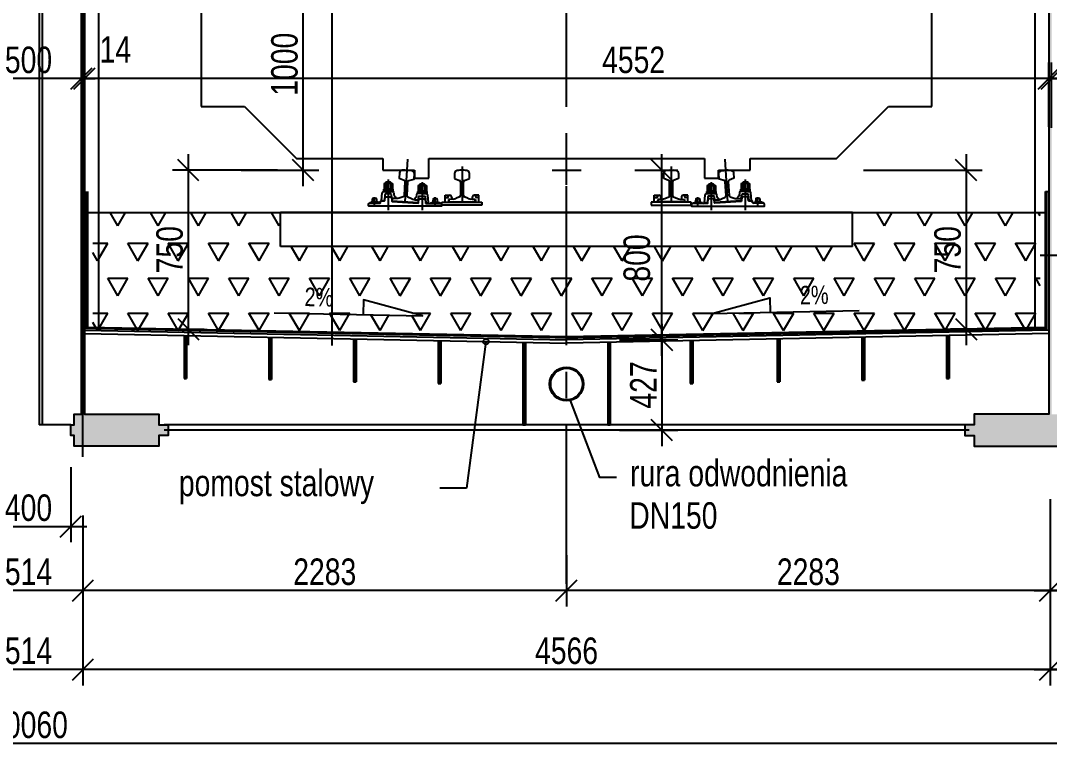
# Model space of a CAD drawing. Header units: millimetres. Extents: x -1069826 to 2704411, y -432732 to 412301.
# Drawn here: x 534224 to 539081, y -22276 to -18790 of the extents above; entities that cross this region are included whole.
import ezdxf
from ezdxf.enums import TextEntityAlignment as Align

# ---------------------------------------------------------------- set-up
doc = ezdxf.new("R2010")
doc.units = ezdxf.units.MM
doc.header["$LTSCALE"] = 1000
doc.header["$MEASUREMENT"] = 0
doc.linetypes.add('CENTER2', pattern=[1.125, 0.75, -0.125, 0.125, -0.125])
doc.linetypes.add('HIDDEN', pattern=[0.375, 0.25, -0.125])
for name, color, linetype in [('0-T', 7, 'Continuous'), ('0-T-T', 7, 'Continuous'), ('0-T0-T', 7, 'Continuous'), ('00XX00-S', 7, 'Continuous'), ('00XX00-T', 7, 'Continuous'), ('DROGO-T', 7, 'Continuous')]:
    doc.layers.add(name, color=color, linetype=linetype)
doc.styles.add('CDMSTYLE', font='CDMSIMPL', dxfattribs={"width": 0.8, "bigfont": 'CDMBIGPL'})
doc.dimstyles.new('CDMOG-MM-50', dxfattribs={"dimscale": 50, "dimtxt": 2.5, "dimasz": 1, "dimexe": 1.5, "dimexo": 5, "dimgap": 0.5, "dimtad": 1, "dimdec": 0, "dimrnd": 1, "dimzin": 1, "dimdsep": 46, "dimtxsty": 'CDMSTYLE', "dimblk1": 'OBLIQUE', "dimblk2": 'OBLIQUE', "dimsah": 1, "dimtsz": 1, "dimcen": -2.5, "dimdle": 1.5, "dimclrd": 9, "dimclre": 9, "dimclrt": 9, "dimadec": 0, "dimazin": 0, "dimtfac": 1, "dimtmove": 2, "dimatfit": 3, "dimldrblk": 'OBLIQUE', "dimfxl": 1, "dimtvp": 1, "dimtolj": 1, "dimtzin": 0, "dimarcsym": 0})
doc.dimstyles.new('CDMOG-MM-50$7', dxfattribs={"dimscale": 50, "dimtxt": 2.5, "dimasz": 1, "dimexe": 1.5, "dimexo": 5, "dimgap": 0.5, "dimtad": 1, "dimdec": 0, "dimrnd": 1, "dimzin": 1, "dimdsep": 46, "dimtxsty": 'CDMSTYLE', "dimblk1": 'NONE', "dimblk2": 'NONE', "dimsah": 1, "dimtsz": 1, "dimcen": -2.5, "dimdle": 1.5, "dimclrd": 9, "dimclre": 9, "dimclrt": 9, "dimadec": 0, "dimazin": 0, "dimtfac": 1, "dimtmove": 2, "dimatfit": 3, "dimldrblk": 'NONE', "dimfxl": 1, "dimtvp": 1, "dimtolj": 1, "dimtzin": 0, "dimarcsym": 0})
doc.dimstyles.new('CDMST-MM-50', dxfattribs={"dimscale": 50, "dimtxt": 2.5, "dimasz": 2, "dimexe": 1.5, "dimexo": 3, "dimgap": 0.5, "dimtad": 1, "dimdec": 0, "dimrnd": 1, "dimzin": 1, "dimdsep": 46, "dimtxsty": 'CDMSTYLE', "dimblk1": 'OBLIQUE', "dimblk2": 'OBLIQUE', "dimsah": 1, "dimcen": -2.5, "dimdle": 1.5, "dimclrd": 9, "dimclre": 9, "dimclrt": 9, "dimadec": 0, "dimazin": 0, "dimtfac": 1, "dimtmove": 2, "dimatfit": 3, "dimldrblk": 'OBLIQUE', "dimfxl": 1, "dimtvp": 1, "dimtolj": 1, "dimtzin": 0, "dimarcsym": 0})

# ---------------------------------------------------------------- blocks, each defined once
blk = doc.blocks.new('_OBLIQUE')
at = {"color": 0, "linetype": 'ByBlock'}
blk.add_line((-0.5, -0.5), (0.5, 0.5), dxfattribs=at)
blk = doc.blocks.new('*D15')
at = {"color": 9, "linetype": 'ByBlock', "transparency": 16777216}
for p, q in [((519038.3, -19421.2), (519038.3, -20321.2)), ((519459, -19496.2), (518963.3, -19496.2)), ((518774.2, -20246.2), (519113.3, -20246.2))]:
    blk.add_line(p, q, dxfattribs=at)
at = {"layer": 'Defpoints', "color": 0, "linetype": 'ByBlock', "transparency": 16777216}
for p in [(519609, -19496.2), (518624.2, -20246.2), (519038.3, -20246.2)]:
    blk.add_point(p, dxfattribs=at)
at = {"color": 9, "linetype": 'ByBlock', "transparency": 16777216, "xscale": 100, "yscale": 100, "zscale": 100}
for p, rotation in [((519038.3, -19496.2), 90), ((519038.3, -20246.2), 270)]:
    blk.add_blockref('_OBLIQUE', p, dxfattribs=dict(at, rotation=rotation))
at = {"color": 9, "linetype": 'ByBlock', "transparency": 16777216, "insert": (518950.8, -19871.2), "char_height": 125, "attachment_point": 5, "rotation": 90, "style": 'CDMSTYLE'}
blk.add_mtext('\\A1;\\C1;750', dxfattribs=at)
blk = doc.blocks.new('*D17')
at = {"color": 9, "linetype": 'ByBlock', "transparency": 16777216}
for p, q in [((521274, -20371.2), (521274, -19421.2)), ((521147.2, -19496.2), (521349, -19496.2)), ((521147.5, -20296.2), (521349, -20296.2))]:
    blk.add_line(p, q, dxfattribs=at)
at = {"layer": 'Defpoints', "color": 0, "linetype": 'ByBlock', "transparency": 16777216}
for p in [(520997.2, -19496.2), (521274, -19496.2), (520997.5, -20296.2)]:
    blk.add_point(p, dxfattribs=at)
at = {"color": 9, "linetype": 'ByBlock', "transparency": 16777216, "xscale": 100, "yscale": 100, "zscale": 100}
for p, rotation in [((521274, -19496.2), 90), ((521274, -20296.2), 270)]:
    blk.add_blockref('_OBLIQUE', p, dxfattribs=dict(at, rotation=rotation))
at = {"color": 9, "linetype": 'ByBlock', "transparency": 16777216, "insert": (521156.3, -19910.2), "char_height": 125, "attachment_point": 5, "rotation": 90, "style": 'CDMSTYLE'}
blk.add_mtext('\\A1;\\C1;800', dxfattribs=at)
blk = doc.blocks.new('*D68')
at = {"color": 9, "linetype": 'ByBlock', "transparency": 16777216}
for p, q in [((539077.1, -19291.2), (539077.1, -18988.7)), ((539091.1, -19295.4), (539091.1, -18988.7)), ((539027.1, -19113.7), (539127.1, -19013.7)), ((539041.1, -19113.7), (539141.1, -19013.7)), ((539077.1, -19063.7), (539027.1, -19063.7)), ((539091.1, -19063.7), (539077.1, -19063.7)), ((539091.1, -19063.7), (539077.1, -19063.7)), ((539091.1, -19063.7), (539141.1, -19063.7))]:
    blk.add_line(p, q, dxfattribs=at)
at = {"layer": 'Defpoints', "color": 0, "linetype": 'ByBlock', "transparency": 16777216}
for p in [(539077.1, -19063.7), (539077.1, -19541.2), (539091.1, -19545.4)]:
    blk.add_point(p, dxfattribs=at)
at = {"color": 9, "linetype": 'ByBlock', "transparency": 16777216, "insert": (539187.6, -18946.8), "char_height": 125, "attachment_point": 5, "style": 'CDMSTYLE'}
blk.add_mtext('\\A1;14', dxfattribs=at)
blk = doc.blocks.new('*D69')
at = {"color": 9, "linetype": 'ByBlock', "transparency": 16777216}
for p, q in [((534525.1, -19064.7), (534525.1, -18988.7)), ((534475.1, -19113.7), (534575.1, -19013.7)), ((539027.1, -19113.7), (539127.1, -19013.7)), ((539152.1, -19063.7), (534450.1, -19063.7))]:
    blk.add_line(p, q, dxfattribs=at)
at = {"layer": 'Defpoints', "color": 0, "linetype": 'ByBlock', "transparency": 16777216}
for p in [(534525.1, -19063.7), (534525.1, -19314.7), (539077.1, -19413.7)]:
    blk.add_point(p, dxfattribs=at)
at = {"color": 9, "linetype": 'ByBlock', "transparency": 16777216, "insert": (537117.7, -18976.2), "char_height": 125, "attachment_point": 5, "style": 'CDMSTYLE'}
blk.add_mtext('\\A1;\\C1;4552', dxfattribs=at)
blk = doc.blocks.new('*D72')
at = {"color": 9, "linetype": 'ByBlock', "transparency": 16777216}
for p, q in [((539084.1, -21047.7), (539084.1, -21408.1)), ((536801.1, -21167.3), (536801.1, -21408.1)), ((536751.1, -21383.1), (536851.1, -21283.1)), ((539034.1, -21383.1), (539134.1, -21283.1)), ((539159.1, -21333.1), (536726.1, -21333.1))]:
    blk.add_line(p, q, dxfattribs=at)
at = {"layer": 'Defpoints', "color": 0, "linetype": 'ByBlock', "transparency": 16777216}
for p in [(539084.1, -20797.7), (536801.1, -20917.3), (536801.1, -21333.1)]:
    blk.add_point(p, dxfattribs=at)
at = {"color": 9, "linetype": 'ByBlock', "transparency": 16777216, "insert": (537942.6, -21245.6), "char_height": 125, "attachment_point": 5, "style": 'CDMSTYLE'}
blk.add_mtext('\\A1;2283', dxfattribs=at)
blk = doc.blocks.new('*D73')
at = {"color": 9, "linetype": 'ByBlock', "transparency": 16777216}
for p, q in [((534518.1, -21125.4), (534518.1, -21408.1)), ((534468.1, -21383.1), (534568.1, -21283.1)), ((536751.1, -21383.1), (536851.1, -21283.1)), ((536876.1, -21333.1), (534443.1, -21333.1))]:
    blk.add_line(p, q, dxfattribs=at)
at = {"layer": 'Defpoints', "color": 0, "linetype": 'ByBlock', "transparency": 16777216}
for p in [(534518.1, -20875.4), (536801.1, -20917.3), (534518.1, -21333.1)]:
    blk.add_point(p, dxfattribs=at)
at = {"color": 9, "linetype": 'ByBlock', "transparency": 16777216, "insert": (535659.6, -21245.6), "char_height": 125, "attachment_point": 5, "style": 'CDMSTYLE'}
blk.add_mtext('\\A1;2283', dxfattribs=at)
blk = doc.blocks.new('*D74')
at = {"color": 9, "linetype": 'ByBlock', "transparency": 16777216}
for p, q in [((534004.1, -21181.6), (534004.1, -21408.1)), ((533954.1, -21383.1), (534054.1, -21283.1)), ((534468.1, -21383.1), (534568.1, -21283.1)), ((534593.1, -21333.1), (533929.1, -21333.1))]:
    blk.add_line(p, q, dxfattribs=at)
at = {"layer": 'Defpoints', "color": 0, "linetype": 'ByBlock', "transparency": 16777216}
for p in [(534518.1, -20875.4), (534004.1, -20931.6), (534004.1, -21333.1)]:
    blk.add_point(p, dxfattribs=at)
at = {"color": 9, "linetype": 'ByBlock', "transparency": 16777216, "insert": (534261.1, -21245.6), "char_height": 125, "attachment_point": 5, "style": 'CDMSTYLE'}
blk.add_mtext('\\A1;514', dxfattribs=at)
blk = doc.blocks.new('*D77')
at = {"color": 9, "linetype": 'ByBlock', "transparency": 16777216}
for p, q in [((539084.1, -21047.7), (539084.1, -21926.6)), ((534518.1, -21125.4), (534518.1, -21926.6)), ((534468.1, -21901.6), (534568.1, -21801.6)), ((539034.1, -21901.6), (539134.1, -21801.6)), ((539159.1, -21851.6), (534443.1, -21851.6))]:
    blk.add_line(p, q, dxfattribs=at)
at = {"layer": 'Defpoints', "color": 0, "linetype": 'ByBlock', "transparency": 16777216}
for p in [(539084.1, -20797.7), (534518.1, -20875.4), (534518.1, -21851.6)]:
    blk.add_point(p, dxfattribs=at)
at = {"color": 9, "linetype": 'ByBlock', "transparency": 16777216, "insert": (536801.1, -21764.1), "char_height": 125, "attachment_point": 5, "style": 'CDMSTYLE'}
blk.add_mtext('\\A1;\\C1;4566', dxfattribs=at)
blk = doc.blocks.new('*D78')
at = {"color": 9, "linetype": 'ByBlock', "transparency": 16777216}
for p, q in [((534004.1, -21047.7), (534004.1, -21926.6)), ((533954.1, -21901.6), (534054.1, -21801.6)), ((534468.1, -21901.6), (534568.1, -21801.6)), ((534593.1, -21851.6), (533929.1, -21851.6))]:
    blk.add_line(p, q, dxfattribs=at)
at = {"layer": 'Defpoints', "color": 0, "linetype": 'ByBlock', "transparency": 16777216}
for p in [(534004.1, -20797.7), (534518.1, -20797.7), (534004.1, -21851.6)]:
    blk.add_point(p, dxfattribs=at)
at = {"color": 9, "linetype": 'ByBlock', "transparency": 16777216, "insert": (534261.1, -21764.1), "char_height": 125, "attachment_point": 5, "style": 'CDMSTYLE'}
blk.add_mtext('\\A1;514', dxfattribs=at)
blk = doc.blocks.new('*D79')
at = {"color": 9, "linetype": 'ByBlock', "transparency": 16777216}
for p, q in [((539291.1, -21047.7), (539291.1, -22276)), ((529231.1, -21406.9), (529231.1, -22276)), ((529181.1, -22251), (529281.1, -22151)), ((539241.1, -22251), (539341.1, -22151)), ((539366.1, -22201), (529156.1, -22201))]:
    blk.add_line(p, q, dxfattribs=at)
at = {"layer": 'Defpoints', "color": 0, "linetype": 'ByBlock', "transparency": 16777216}
for p in [(539291.1, -20797.7), (529231.1, -21156.9), (529231.1, -22201)]:
    blk.add_point(p, dxfattribs=at)
at = {"color": 9, "linetype": 'ByBlock', "transparency": 16777216, "insert": (534261.1, -22113.5), "char_height": 125, "attachment_point": 5, "style": 'CDMSTYLE'}
blk.add_mtext('\\A1;\\C1;10060', dxfattribs=at)
blk = doc.blocks.new('A$C5F112703')
at = {"color": 9, "linetype": 'ByBlock'}
for p, q in [((1020, 4918.5), (940, 4868.5)), ((3380, 4918.5), (1020, 4918.5)), ((3460, 4868.5), (3380, 4918.5)), ((940, 4868.5), (600, 4568.5)), ((3800, 4568.5), (3460, 4868.5)), ((600, 4568.5), (400, 4318.5)), ((4000, 4318.5), (3800, 4568.5)), ((400, 4318.5), (300, 3918.5)), ((4100, 3918.5), (4000, 4318.5)), ((300, 3918.5), (200, 3118.5)), ((4200, 3118.5), (4100, 3918.5)), ((0, 3118.5), (0, 1068.5)), ((200, 3118.5), (0, 3118.5)), ((4400, 3118.5), (4200, 3118.5)), ((4400, 1068.5), (4400, 3118.5)), ((0, 1068.5), (200, 1068.5)), ((4200, 1068.5), (4400, 1068.5)), ((475, 828.5), (475, 368.5)), ((3925, 368.5), (3925, 828.5)), ((475, 368.5), (680, 368.5)), ((680, 368.5), (925, 123.5)), ((3475, 123.5), (3720, 368.5)), ((3720, 368.5), (3925, 368.5)), ((925, 123.5), (1332.5, 123.5)), ((1332.5, 123.5), (1332.5, 68.5)), ((1549.5, 123.5), (2850.5, 123.5)), ((1549.5, 30.5), (1549.5, 123.5)), ((2850.5, 123.5), (2850.5, 30.5)), ((3067.5, 123.5), (3475, 123.5)), ((3067.5, 68.5), (3067.5, 123.5)), ((1332.5, 68.5), (1482.5, 68.5)), ((1482.5, 68.5), (1482.5, 30.5)), ((2917.5, 68.5), (3067.5, 68.5)), ((2917.5, 30.5), (2917.5, 68.5)), ((1482.5, 30.5), (1549.5, 30.5)), ((2850.5, 30.5), (2917.5, 30.5))]:
    blk.add_line(p, q, dxfattribs=at)
at = {"layer": '0-T', "color": 9, "linetype": 'Continuous'}
for p, q in [((200, 828.5), (200, 1068.5)), ((4200, 828.5), (4200, 1068.5)), ((200, 828.5), (475, 828.5)), ((4200, 828.5), (3925, 828.5)), ((2200, 0), (2200, 137)), ((2131.5, 68.5), (2268.5, 68.5))]:
    blk.add_line(p, q, dxfattribs=at)
blk = doc.blocks.new('A$C22AE4A19')
at = {"layer": '0-T', "color": 9, "linetype": 'Continuous'}
blk.add_blockref('A$C5F112703', (0, 0), dxfattribs=at)
blk = doc.blocks.new('*D102')
at = {"color": 9, "linetype": 'ByBlock', "transparency": 16777216}
for p, q in [((522711, -19421.2), (522711, -20321.2)), ((522226.6, -19496.2), (522786, -19496.2)), ((522874.2, -20246.2), (522636, -20246.2))]:
    blk.add_line(p, q, dxfattribs=at)
at = {"layer": 'Defpoints', "color": 0, "linetype": 'ByBlock', "transparency": 16777216}
for p in [(522076.6, -19496.2), (522711, -20246.2), (523024.2, -20246.2)]:
    blk.add_point(p, dxfattribs=at)
at = {"color": 9, "linetype": 'ByBlock', "transparency": 16777216, "xscale": 100, "yscale": 100, "zscale": 100}
for p, rotation in [((522711, -19496.2), 90), ((522711, -20246.2), 270)]:
    blk.add_blockref('_OBLIQUE', p, dxfattribs=dict(at, rotation=rotation))
at = {"color": 9, "linetype": 'ByBlock', "transparency": 16777216, "insert": (522623.5, -19871.2), "char_height": 125, "attachment_point": 5, "rotation": 90, "style": 'CDMSTYLE'}
blk.add_mtext('\\A1;\\C1;750', dxfattribs=at)
blk = doc.blocks.new('*D104')
at = {"color": 9, "linetype": 'ByBlock', "transparency": 16777216}
for p, q in [((539084.1, -21047.7), (539084.1, -21408.1)), ((539291.1, -21047.7), (539291.1, -21408.1)), ((539034.1, -21383.1), (539134.1, -21283.1)), ((539241.1, -21383.1), (539341.1, -21283.1)), ((539009.1, -21333.1), (539291.1, -21333.1))]:
    blk.add_line(p, q, dxfattribs=at)
at = {"layer": 'Defpoints', "color": 0, "linetype": 'ByBlock', "transparency": 16777216}
for p in [(539084.1, -20797.7), (539291.1, -20797.7), (539291.1, -21333.1)]:
    blk.add_point(p, dxfattribs=at)
at = {"color": 9, "linetype": 'ByBlock', "transparency": 16777216, "insert": (539534.1, -21191.9), "char_height": 125, "attachment_point": 5, "style": 'CDMSTYLE'}
blk.add_mtext('\\A1;207', dxfattribs=at)
blk = doc.blocks.new('*D105')
at = {"color": 9, "linetype": 'ByBlock', "transparency": 16777216}
for p, q in [((539084.1, -21297.7), (539084.1, -21926.6)), ((539291.1, -21566.2), (539291.1, -21926.6)), ((539034.1, -21901.6), (539134.1, -21801.6)), ((539241.1, -21901.6), (539341.1, -21801.6)), ((539009.1, -21851.6), (539291.1, -21851.6))]:
    blk.add_line(p, q, dxfattribs=at)
at = {"layer": 'Defpoints', "color": 0, "linetype": 'ByBlock', "transparency": 16777216}
for p in [(539084.1, -21047.7), (539291.1, -21316.2), (539291.1, -21851.6)]:
    blk.add_point(p, dxfattribs=at)
at = {"color": 9, "linetype": 'ByBlock', "transparency": 16777216, "insert": (539508.3, -21710.4), "char_height": 125, "attachment_point": 5, "style": 'CDMSTYLE'}
blk.add_mtext('\\A1;207', dxfattribs=at)
blk = doc.blocks.new('*D110')
at = {"color": 9, "linetype": 'ByBlock', "transparency": 16777216}
for p, q in [((534011.1, -19346.2), (534011.1, -18988.7)), ((533961.1, -19113.7), (534061.1, -19013.7)), ((534461.1, -19113.7), (534561.1, -19013.7)), ((534586.1, -19063.7), (533936.1, -19063.7))]:
    blk.add_line(p, q, dxfattribs=at)
at = {"layer": 'Defpoints', "color": 0, "linetype": 'ByBlock', "transparency": 16777216}
for p in [(534011.1, -19063.7), (534011.1, -19596.2), (534511.1, -19635.5)]:
    blk.add_point(p, dxfattribs=at)
at = {"color": 9, "linetype": 'ByBlock', "transparency": 16777216, "insert": (534261.1, -18976.2), "char_height": 125, "attachment_point": 5, "style": 'CDMSTYLE'}
blk.add_mtext('\\A1;\\C1;500', dxfattribs=at)
blk = doc.blocks.new('*D109')
at = {"color": 9, "linetype": 'ByBlock', "transparency": 16777216}
for p, q in [((534511.1, -19385.5), (534511.1, -18988.7)), ((534461.1, -19113.7), (534561.1, -19013.7)), ((534475.1, -19113.7), (534575.1, -19013.7)), ((534511.1, -19063.7), (534461.1, -19063.7)), ((534525.1, -19063.7), (534511.1, -19063.7)), ((534525.1, -19063.7), (534511.1, -19063.7)), ((534525.1, -19063.7), (534575.1, -19063.7))]:
    blk.add_line(p, q, dxfattribs=at)
at = {"layer": 'Defpoints', "color": 0, "linetype": 'ByBlock', "transparency": 16777216}
for p in [(534511.1, -19063.7), (534511.1, -19635.5), (534525.1, -19634.7)]:
    blk.add_point(p, dxfattribs=at)
at = {"color": 9, "linetype": 'ByBlock', "transparency": 16777216, "insert": (534671.2, -18926.3), "char_height": 125, "attachment_point": 5, "style": 'CDMSTYLE'}
blk.add_mtext('\\A1;\\C1;14', dxfattribs=at)
blk = doc.blocks.new('A$C5FAB2D53')
at = {"color": 9, "linetype": 'ByBlock'}
for p, q in [((59.7, 150.4), (59.7, 124.6)), ((104.6, 164.4), (84.8, 164.4)), ((129.7, 124.6), (129.7, 150.4)), ((1046.9, 124.6), (1046.9, 150.4)), ((1072, 164.4), (1091.8, 164.4)), ((1116.9, 150.4), (1116.9, 124.6)), ((59.7, 124.6), (83, 116.6)), ((87.7, 110), (87.7, 44.7)), ((101.7, 44.7), (101.7, 110)), ((106.4, 116.6), (129.7, 124.6)), ((1070.2, 116.6), (1046.9, 124.6)), ((1074.9, 44.7), (1074.9, 110)), ((1088.9, 110), (1088.9, 44.7)), ((1116.9, 124.6), (1093.6, 116.6)), ((0, 13), (189.1, 13)), ((0, 0), (0, 13)), ((94.6, 0), (0, 0)), ((15.4, 46.4), (36.4, 46.4)), ((15.4, 13), (15.4, 46.4)), ((15.4, 36.4), (26.4, 36.4)), ((31.4, 41.4), (31.4, 46.4)), ((46.4, 27.9), (31.4, 26.4)), ((31.4, 26.4), (31.4, 13)), ((32.2, 23.2), (32.2, 15.4)), ((32.2, 15.4), (157.2, 15.4)), ((53.2, 27.8), (35, 26.2)), ((46.4, 36.4), (46.4, 27.9)), ((83.4, 38.2), (65, 30.6)), ((189.1, 0), (94.6, 0)), ((124.5, 30.6), (106.1, 38.2)), ((154.5, 26.2), (136.2, 27.8)), ((143, 36.4), (143, 27.9)), ((143, 27.9), (158, 26.4)), ((174, 46.4), (153, 46.4)), ((157.2, 15.4), (157.2, 23.2)), ((158, 41.4), (158, 46.4)), ((158, 26.4), (158, 13)), ((174, 36.4), (163, 36.4)), ((174, 13), (174, 46.4)), ((189.1, 13), (189.1, 0)), ((189.1, 13), (189.1, 13)), ((987.5, 13), (987.5, 0)), ((987.5, 13), (987.5, 13)), ((1176.6, 13), (987.5, 13)), ((987.5, 0), (1082, 0)), ((1002.6, 46.4), (1023.6, 46.4)), ((1002.6, 13), (1002.6, 46.4)), ((1002.6, 36.4), (1013.6, 36.4)), ((1018.6, 41.4), (1018.6, 46.4)), ((1033.6, 27.9), (1018.6, 26.4)), ((1018.6, 26.4), (1018.6, 13)), ((1019.4, 15.4), (1019.4, 23.2)), ((1144.4, 15.4), (1019.4, 15.4)), ((1022.1, 26.2), (1040.4, 27.8)), ((1033.6, 36.4), (1033.6, 27.9)), ((1052.1, 30.6), (1070.6, 38.2)), ((1082.1, 0), (1176.6, 0)), ((1093.2, 38.2), (1111.7, 30.6)), ((1123.4, 27.8), (1141.7, 26.2)), ((1130.2, 36.4), (1130.2, 27.9)), ((1130.2, 27.9), (1145.2, 26.4)), ((1161.2, 46.4), (1140.2, 46.4)), ((1144.4, 23.2), (1144.4, 15.4)), ((1145.2, 41.4), (1145.2, 46.4)), ((1145.2, 26.4), (1145.2, 13)), ((1161.2, 36.4), (1150.2, 36.4)), ((1161.2, 13), (1161.2, 46.4)), ((1176.6, 0), (1176.6, 13))]:
    blk.add_line(p, q, dxfattribs=at)
at = {"color": 9, "linetype": 'Continuous'}
for p, q in [((94.7, 181.9), (94.7, 15.4)), ((1081.9, 181.9), (1081.9, 15.4))]:
    blk.add_line(p, q, dxfattribs=at)
at = {"color": 9, "linetype": 'ByBlock'}
for centre, radius, start, end in [((71.7, 150.4), 12, 104.1437, 180), ((88.3, 84.5), 80, 102.4545, 104.1437), ((74.3, 150), 13, 99.6771, 104.4557), ((88.3, 84.5), 80, 92.5054, 101.6782), ((101.1, 84.5), 80, 78.3218, 87.4946), ((115.1, 150), 13, 75.5443, 80.3229), ((101.1, 84.5), 80, 75.8563, 77.5455), ((117.7, 150.4), 12, 0, 75.8563), ((1058.9, 150.4), 12, 104.1437, 180), ((1075.5, 84.5), 80, 102.4545, 104.1437), ((1061.5, 150), 13, 99.6771, 104.4557), ((1075.5, 84.5), 80, 92.5054, 101.6782), ((1088.3, 84.5), 80, 78.3218, 87.4946), ((1102.3, 150), 13, 75.5443, 80.3229), ((1088.3, 84.5), 80, 75.8563, 77.5455), ((1104.9, 150.4), 12, 0, 75.8563), ((80.7, 110), 7, 360, 71), ((108.7, 110), 7, 109, 180), ((1067.9, 110), 7, 0, 71), ((1095.9, 110), 7, 109, 180), ((26.4, 41.4), 5, 270, 0), ((35.2, 23.2), 3, 95.061, 180), ((36.4, 36.4), 10, 360, 90), ((49.7, 67.6), 40, 275.061, 292.4127), ((80.7, 44.7), 7, 292.4127, 360), ((108.7, 44.7), 7, 180, 247.5873), ((139.7, 67.6), 40, 247.5873, 264.939), ((153, 36.4), 10, 90, 180), ((154.2, 23.2), 3, 0, 84.939), ((163, 41.4), 5, 180, 270), ((1013.6, 41.4), 5, 270, 0), ((1022.4, 23.2), 3, 95.061, 180), ((1023.6, 36.4), 10, 360, 90), ((1036.9, 67.6), 40, 275.061, 292.4127), ((1067.9, 44.7), 7, 292.4127, 360), ((1095.9, 44.7), 7, 180, 247.5873), ((1126.9, 67.6), 40, 247.5873, 264.939), ((1140.2, 36.4), 10, 90, 180), ((1141.4, 23.2), 3, 0, 84.939), ((1150.2, 41.4), 5, 180, 270)]:
    blk.add_arc(centre, radius, start, end, dxfattribs=at)
blk = doc.blocks.new('A$C30C010BB')
at = {"layer": '0-T', "color": 40, "linetype": 'Continuous'}
blk.add_blockref('A$C5FAB2D53', (0, 0), dxfattribs=at)
blk = doc.blocks.new('SZPKOL')
at = {"color": 0, "linetype": 'ByBlock'}
blk.add_lwpolyline([(12.4, 4, 0.138548), (-12.3, 5.1), (-9.4, 21.8), (0, 23.9), (9.4, 21.8)], format="xyb", close=True, dxfattribs=at)
for start, end in [(102.9105, 124.2422), (55.7578, 72.0998)]:
    blk.add_arc((-1.8, -37.6), 45.5, start, end, dxfattribs=at)
blk = doc.blocks.new('SRUKOL')
at = {"color": 0, "linetype": 'ByBlock'}
for p, q in [((0, 10), (-22, 10)), ((-22, 10), (-22, 0)), ((-11, 5), (-22, 5)), ((0, 0), (-22, 0)), ((-20, 37.2), (-20, 24)), ((-20, 24), (-20, 11.3)), ((-17, 5), (-17, 0)), ((0, 38.6), (-15, 38.6)), ((0, 10), (-15, 10)), ((-12.7, 41.6), (-10.1, 43.8)), ((-12.7, 38.6), (-12.7, 41.6)), ((-12.7, 41.6), (12.5, 41.6)), ((-12, 5), (-12, 0)), ((-11, 10), (11, 5)), ((-11, 5), (11, 0)), ((-10.1, 43.8), (-10.1, 38.4)), ((-10.1, 43.8), (9.9, 43.8)), ((-10.1, 37.3), (-10.1, 24)), ((-10.1, 24), (-10.1, 11.2)), ((0, 38.6), (15, 38.6)), ((0, 10), (15, 10)), ((0, 10), (22, 10)), ((0, 0), (22, 0)), ((12.5, 41.6), (9.9, 43.8)), ((9.9, 43.8), (9.9, 38.4)), ((10.1, 37.3), (10.1, 24)), ((10.1, 24), (10.1, 11.2)), ((11, 5), (22, 5)), ((12, 10), (12, 5)), ((12.5, 38.6), (12.5, 41.6)), ((17, 10), (17, 5)), ((20, 37.2), (20, 24)), ((20, 24), (20, 11.3)), ((22, 10), (22, 0))]:
    blk.add_line(p, q, dxfattribs=at)
for centre, radius, start, end in [((-15, 28.6), 10, 60, 120), ((-15, 20), 10, 240, 300), ((0, -1.4), 40, 90, 104.6015), ((0, 50), 40, 255.3985, 270), ((0, -1.4), 40, 75.3985, 90), ((0, 50), 40, 270, 284.6015), ((15, 28.6), 10, 60, 120), ((15, 20), 10, 240, 300)]:
    blk.add_arc(centre, radius, start, end, dxfattribs=at)
blk = doc.blocks.new('*D722')
at = {"color": 9, "linetype": 'ByBlock', "transparency": 16777216}
for p, q in [((537301, -20346.2), (537201, -20246.2)), ((537251, -20221.2), (537251, -20797.7)), ((537051.1, -20296.2), (537326, -20296.2)), ((537301, -20772.7), (537201, -20672.7)), ((537051.1, -20722.7), (537326, -20722.7))]:
    blk.add_line(p, q, dxfattribs=at)
at = {"layer": 'Defpoints', "color": 0, "linetype": 'ByBlock', "transparency": 16777216}
for p in [(536801.1, -20296.2), (536801.1, -20722.7), (537251, -20722.7)]:
    blk.add_point(p, dxfattribs=at)
at = {"color": 9, "linetype": 'ByBlock', "transparency": 16777216, "insert": (537163.5, -20509.4), "char_height": 125, "attachment_point": 5, "rotation": 90, "style": 'CDMSTYLE'}
blk.add_mtext('\\A1;427', dxfattribs=at)
blk = doc.blocks.new('_NONE')
at = {"color": 0, "linetype": 'ByBlock'}
blk.add_circle((0, 0), 0.25, dxfattribs=at)
blk = doc.blocks.new('*D775')
at = {"color": 9, "linetype": 'ByBlock', "transparency": 16777216}
for p, q in [((534061.1, -20897.7), (534061.1, -21251.7)), ((534461.1, -20897.7), (534461.1, -21251.7)), ((534011.1, -21226.7), (534111.1, -21126.7)), ((534411.1, -21226.7), (534511.1, -21126.7)), ((533986.1, -21176.7), (534536.1, -21176.7))]:
    blk.add_line(p, q, dxfattribs=at)
at = {"layer": 'Defpoints', "color": 0, "linetype": 'ByBlock', "transparency": 16777216}
for p in [(534061.1, -20647.7), (534461.1, -20647.7), (534461.1, -21176.7)]:
    blk.add_point(p, dxfattribs=at)
at = {"color": 9, "linetype": 'ByBlock', "transparency": 16777216, "insert": (534261.1, -21089.2), "char_height": 125, "attachment_point": 5, "style": 'CDMSTYLE'}
blk.add_mtext('\\A1;400', dxfattribs=at)
blk = doc.blocks.new('*D852')
at = {"color": 9, "linetype": 'ByBlock', "transparency": 16777216}
for p, q in [((535607.4, -18546.2), (535507.4, -18446.2)), ((535557.4, -19571.2), (535557.4, -18421.2)), ((534851.1, -18496.2), (535632.4, -18496.2)), ((535607.4, -19546.2), (535507.4, -19446.2)), ((535265.2, -19496.2), (535632.4, -19496.2))]:
    blk.add_line(p, q, dxfattribs=at)
at = {"layer": 'Defpoints', "color": 0, "linetype": 'ByBlock', "transparency": 16777216}
for p in [(534601.1, -18496.2), (535557.4, -18496.2), (535015.2, -19496.2)]:
    blk.add_point(p, dxfattribs=at)
at = {"color": 9, "linetype": 'ByBlock', "transparency": 16777216, "insert": (535469.9, -18996.2), "char_height": 125, "attachment_point": 5, "rotation": 90, "style": 'CDMSTYLE'}
blk.add_mtext('\\A1;1000', dxfattribs=at)

msp = doc.modelspace()

# ---------------------------------------------------------------- hatches: boundary and pattern name
at = {"layer": '0-T', "linetype": 'Continuous'}
h = msp.add_hatch(dxfattribs=at)
h.set_pattern_fill('TRIANG', color=9, scale=20, style=0)
h.set_pattern_definition([(60, (428288.09, -221196.17), (-95.24997, 164.97782), [95.25, -95.25]), (120, (428288.09, -221196.17), (-190.49997, 2e-05), [95.25, -95.25]), (0, (428240.47, -221113.69), (95.25, 164.9778), [95.25, -95.25])])
h.paths.add_polyline_path([(536801.1144, -20296.1741), (536801.1144, -19856.1741), (535451.1144, -19856.1741), (535451.1144, -19696.1741), (534565.1144, -19696.1741), (534565.1144, -20251.4541)])
h.paths.add_polyline_path([(536120.4162, -20183.262), (535840.4722, -20177.6631), (535841.8719, -20107.6771)], flags=16)
h.paths.add_polyline_path([(536801.1144, -20296.1741), (539037.1144, -20251.4541), (539037.1144, -19696.1741), (539015.1144, -19696.1741), (538151.1144, -19696.1741), (538151.1144, -19856.1741), (536801.1144, -19856.1741)])
h.paths.add_polyline_path([(537481.8127, -20173.2489), (537760.357, -20097.664), (537761.7567, -20167.65)], flags=16)
h.paths.add_polyline_path([(534833.9842, -20030.9955), (534833.9842, -19711.3527), (535021.4842, -19711.3527), (535021.4842, -20030.9955)], flags=24)
h.paths.add_polyline_path([(535545.5853, -20158.6378), (535715.9679, -20162.0454), (535718.5924, -20030.8217), (535548.2098, -20027.414)], flags=24)
h.paths.add_polyline_path([(537039.4992, -20070.0222), (537039.4992, -19750.3793), (537226.9992, -19750.3793), (537226.9992, -20070.0222)], flags=24)
h.paths.add_polyline_path([(538506.7317, -20030.9955), (538506.7317, -19711.3527), (538694.2317, -19711.3527), (538694.2317, -20030.9955)], flags=24)
h.paths.add_polyline_path([(537886.261, -20152.0323), (538056.6436, -20148.6246), (538054.0191, -20017.4009), (537883.6365, -20020.8085)], flags=24)
at = {"layer": 'DROGO-T', "linetype": 'Continuous'}
for points in [[(534733.1144, -18647.6844), (534718.1144, -18647.6844), (534718.1144, -18597.6844), (534318.1144, -18597.6844), (534318.1144, -18647.6844), (534303.1144, -18647.6844), (534303.1144, -18697.6844), (534511.1144, -18697.6844), (534511.1144, -20647.6844), (534476.1144, -20647.6844), (534476.1144, -20697.6844), (534461.1144, -20697.6844), (534461.1144, -20747.6844), (534476.1144, -20747.6844), (534476.1144, -20797.6844), (534876.1144, -20797.6844), (534876.1144, -20747.6844), (534921.1144, -20747.6844), (534921.1144, -20697.6844), (534876.1144, -20697.6844), (534876.1144, -20647.6844), (534525.1144, -20647.6844), (534525.1144, -18697.6844), (534733.1144, -18697.6844)], [(539091.1144, -18697.6844), (539299.1144, -18697.6844), (539299.1144, -18647.6844), (539284.1144, -18647.6844), (539284.1144, -18597.6844), (538884.1144, -18597.6844), (538884.1144, -18647.6844), (538869.1144, -18647.6844), (538869.1144, -18697.6844), (539077.1144, -18697.6844), (539077.1144, -20647.6844), (538726.1144, -20647.6844), (538726.1144, -20697.6844), (538681.1144, -20697.6844), (538681.1144, -20747.6844), (538726.1144, -20747.6844), (538726.1144, -20797.6844), (539126.1144, -20797.6844), (539126.1144, -20747.6844), (539141.1144, -20747.6844), (539141.1144, -20697.6844), (539126.1144, -20697.6844), (539126.1144, -20647.6844), (539091.1144, -20647.6844)]]:
    msp.add_hatch(color=9, dxfattribs=at).paths.add_polyline_path(points)

# ---------------------------------------------------------------- linework, layer by layer
at = {"color": 9, "linetype": 'CENTER2'}
msp.add_line((536801.1144, -21447.0111), (536801.1144, -14164.2624), dxfattribs=at)
at = {"color": 9, "linetype": 'ByBlock'}
for p, q in [((536039.2179, -19647.3021), (536051.858, -19444.0061)), ((537563.011, -19647.3021), (537550.3708, -19444.0061)), ((536038.6079, -19495.5519), (536048.4643, -19496.1648)), ((536058.3207, -19496.7776), (536048.4643, -19496.1648)), ((537543.9082, -19496.7776), (537553.7646, -19496.1648)), ((537563.621, -19495.5519), (537553.7646, -19496.1648)), ((535894.6792, -19666.3021), (535894.6792, -19622.9527)), ((536180.3587, -19666.3021), (536180.3587, -19622.9527)), ((537420.511, -19666.3021), (537420.511, -19622.9527)), ((537704.27, -19666.3021), (537704.27, -19622.9527))]:
    msp.add_line(p, q, dxfattribs=at)
at = {"color": 9, "linetype": 'Continuous'}
for p, q in [((535958.3129, -19540.0597), (535958.3129, -19685.4058)), ((536119.0114, -19552.4152), (536119.0114, -19685.4058)), ((537483.2175, -19552.4152), (537483.2175, -19685.4058)), ((537643.916, -19540.0597), (537643.916, -19685.4058))]:
    msp.add_line(p, q, dxfattribs=at)
at = {"color": 2, "linetype": 'Continuous'}
for p, q in [((534540.1144, -19696.1741), (539062.1144, -19696.1741)), ((535451.1144, -19856.1741), (535451.1144, -19696.1741)), ((538151.1144, -19856.1741), (538151.1144, -19696.1741)), ((538151.1144, -19856.1741), (535451.1144, -19856.1741)), ((534525.1144, -20250.6541), (536801.1144, -20296.1741)), ((539077.1144, -20250.6541), (536801.1144, -20296.1741)), ((534525.1144, -20266.6541), (536801.1144, -20312.1741)), ((539077.1144, -20266.6541), (536801.1144, -20312.1741))]:
    msp.add_line(p, q, dxfattribs=at)
at = {"color": 1, "linetype": 'Continuous'}
msp.add_line((538151.1144, -19696.1741), (535451.1144, -19696.1741), dxfattribs=at)
at = {"color": 9, "linetype": 'ByBlock'}
for points in [[(536038.6023, -19495.5518, 0.040045312), (536025.8327, -19496.3405, 0.02085363), (536024.7607, -19496.5008, 0.007370603), (536022.4362, -19496.8999, 0.343626376), (536012.6638, -19507.951), (536011.0619, -19533.7161), (536033.7986, -19543.1609, -0.320102524), (536038.0998, -19550.0597), (536034.0495, -19615.2017, -0.303762752), (536029.3252, -19621.3917), (536010.4627, -19627.8332, -0.075856192), (535998.5851, -19629.9658), (535980.235, -19630.4473, 0.388572544), (535977.3195, -19633.2601), (535976.8383, -19640.9991), (536101.5974, -19648.7561), (536102.0786, -19641.0171, 0.388572544), (536099.5339, -19637.8648), (536081.3849, -19635.114, -0.075856192), (536069.8629, -19631.5264), (536051.9436, -19622.798, -0.303762752), (536048.0225, -19616.0705), (536052.0728, -19550.9285, -0.320102524), (536057.1954, -19544.6156), (536080.927, -19538.06), (536082.5289, -19512.2949, 0.343626376), (536074.2008, -19500.1184, 0.007370603), (536071.9436, -19499.4345, 0.02085363), (536070.8998, -19499.1426, 0.040045312), (536058.3262, -19496.7782)], [(537563.6265, -19495.5518, -0.040045312), (537576.3962, -19496.3405, -0.02085363), (537577.4682, -19496.5008, -0.007370603), (537579.7926, -19496.8999, -0.343626376), (537589.565, -19507.951), (537591.167, -19533.7161), (537568.4303, -19543.1609, 0.320102524), (537564.1291, -19550.0597), (537568.1794, -19615.2017, 0.303762752), (537572.9037, -19621.3917), (537591.7661, -19627.8332, 0.075856192), (537603.6437, -19629.9658), (537621.9938, -19630.4473, -0.388572544), (537624.9093, -19633.2601), (537625.3905, -19640.9991), (537500.6314, -19648.7561), (537500.1503, -19641.0171, -0.388572544), (537502.6949, -19637.8648), (537520.844, -19635.114, 0.075856192), (537532.366, -19631.5264), (537550.2852, -19622.798, 0.303762752), (537554.2064, -19616.0705), (537550.1561, -19550.9285, 0.320102524), (537545.0334, -19544.6156), (537521.3019, -19538.06), (537519.6999, -19512.2949, -0.343626376), (537528.0281, -19500.1184, -0.007370603), (537530.2852, -19499.4345, -0.02085363), (537531.3291, -19499.1426, -0.040045312), (537543.9027, -19496.7782)]]:
    msp.add_lwpolyline(points, format="xyb", dxfattribs=at)
for points in [[(536211.7179, -19658.3021), (536211.7179, -19664.3021, -0.414213562), (536209.7179, -19666.3021), (535868.7179, -19666.3021, -0.414213562), (535866.7179, -19664.3021), (535866.7179, -19656.3021, -0.414213562), (535871.7179, -19651.3021), (535920.7179, -19651.3021, 0.414213562), (535922.7179, -19649.3021), (535922.7179, -19643.3021, -0.414213562), (535924.7179, -19641.3021), (535940.9079, -19641.3021, 0.385313586), (535942.898, -19639.5012), (535944.7179, -19621.3021), (535971.9079, -19621.3021, -0.385313586), (535973.898, -19623.1031), (535975.7552, -19641.6752, 0.367589322), (535977.6211, -19643.4723), (536100.5889, -19651.118, 0.403251184), (536102.7031, -19649.3208), (536104.3313, -19633.0385, -0.385313586), (536106.3214, -19631.2375), (536131.7014, -19631.2375, -0.385313586), (536133.6915, -19633.0385), (536135.5378, -19651.5012, 0.385313586), (536137.5278, -19653.3021), (536206.7179, -19653.3021, -0.414213562)], [(535973.8963, -19610.428, 0.371247317), (535970.9295, -19607.873), (535946.577, -19607.873, 0.388478902), (535943.5888, -19610.6074), (535941.0606, -19639.0501, -0.388478902), (535939.0684, -19640.873), (535930.033, -19640.873, -0.4404252), (535928.0408, -19638.6959), (535931.1991, -19603.1647, -0.388478902), (535939.1677, -19595.873), (535979.5414, -19595.873, -0.371247317), (535984.486, -19600.1313), (535986.969, -19616.3881, 0.282190673), (535990.3325, -19620.3898), (535992.2281, -19621.0217, -0.288824416), (535993.5802, -19622.671), (535994.1723, -19627.4083, -0.418231262), (535992.4086, -19629.6442), (535978.4153, -19630.2866, -0.403059278), (535976.2166, -19628.5955)], [(536103.428, -19620.3633, -0.371247317), (536106.3948, -19617.8083), (536130.7472, -19617.8083, -0.388478902), (536133.7354, -19620.5427), (536136.2637, -19648.9854, 0.388478902), (536138.2558, -19650.8083), (536147.2913, -19650.8083, 0.4404252), (536149.2835, -19648.6312), (536146.1251, -19613.1, 0.388478902), (536138.1565, -19605.8083), (536097.7829, -19605.8083, 0.371247317), (536092.8382, -19610.0666), (536090.9318, -19622.7762, -0.282190673), (536087.5683, -19626.7779), (536085.6727, -19627.4097, 0.288824416), (536084.3206, -19629.059), (536083.7285, -19633.7964, 0.418231262), (536085.4922, -19636.0322), (536098.909, -19637.523, 0.403059278), (536101.1077, -19635.8319)], [(537390.511, -19658.3021), (537390.511, -19664.3021, 0.414213562), (537392.511, -19666.3021), (537733.511, -19666.3021, 0.414213562), (537735.511, -19664.3021), (537735.511, -19656.3021, 0.414213562), (537730.511, -19651.3021), (537681.511, -19651.3021, -0.414213562), (537679.511, -19649.3021), (537679.511, -19643.3021, 0.414213562), (537677.511, -19641.3021), (537661.321, -19641.3021, -0.385313586), (537659.3309, -19639.5012), (537657.511, -19621.3021), (537630.321, -19621.3021, 0.385313586), (537628.3309, -19623.1031), (537626.4737, -19641.6752, -0.367589322), (537624.6077, -19643.4723), (537501.64, -19651.118, -0.403251184), (537499.5258, -19649.3208), (537497.8976, -19633.0385, 0.385313586), (537495.9075, -19631.2375), (537470.5274, -19631.2375, 0.385313586), (537468.5374, -19633.0385), (537466.6911, -19651.5012, -0.385313586), (537464.701, -19653.3021), (537395.511, -19653.3021, 0.414213562)], [(537498.8009, -19620.3633, 0.371247317), (537495.8341, -19617.8083), (537471.4816, -19617.8083, 0.388478902), (537468.4934, -19620.5427), (537465.9652, -19648.9854, -0.388478902), (537463.973, -19650.8083), (537454.9375, -19650.8083, -0.4404252), (537452.9454, -19648.6312), (537456.1037, -19613.1, -0.388478902), (537464.0723, -19605.8083), (537504.4459, -19605.8083, -0.371247317), (537509.3906, -19610.0666), (537511.297, -19622.7762, 0.282190673), (537514.6606, -19626.7779), (537516.5561, -19627.4097, -0.288824416), (537517.9082, -19629.059), (537518.5004, -19633.7964, -0.418231262), (537516.7367, -19636.0322), (537503.3199, -19637.523, -0.403059278), (537501.1212, -19635.8319)], [(537628.3326, -19610.428, -0.371247317), (537631.2994, -19607.873), (537655.6518, -19607.873, -0.388478902), (537658.64, -19610.6074), (537661.1683, -19639.0501, 0.388478902), (537663.1604, -19640.873), (537672.1959, -19640.873, 0.4404252), (537674.188, -19638.6959), (537671.0297, -19603.1647, 0.388478902), (537663.0611, -19595.873), (537622.6875, -19595.873, 0.371247317), (537617.7428, -19600.1313), (537615.2599, -19616.3881, -0.282190673), (537611.8963, -19620.3898), (537610.0008, -19621.0217, 0.288824416), (537608.6487, -19622.671), (537608.0565, -19627.4083, 0.418231262), (537609.8202, -19629.6442), (537623.8135, -19630.2866, 0.403059278), (537626.0123, -19628.5955)]]:
    msp.add_lwpolyline(points, format="xyb", close=True, dxfattribs=at)
at = {"color": 9, "linetype": 'Continuous'}
msp.add_point((536801.1144, -19496.1741), dxfattribs=at)
at = {"layer": '0-T', "color": 9, "linetype": 'Continuous'}
for p, q in [((535693.2757, -17057.7618), (535693.2757, -20322.3732)), ((534311.1144, -18697.6844), (534311.1144, -20697.6844)), ((534325.1144, -18697.6844), (534325.1144, -20697.6844)), ((539062.1144, -19596.1741), (539077.1144, -19596.1741)), ((539037.1144, -19896.1741), (540161.1144, -19896.1741)), ((534461.1144, -20697.6844), (534311.1144, -20697.6844)), ((538701.1144, -20697.6844), (534901.1144, -20697.6844)), ((538701.1144, -20722.6844), (534901.1144, -20722.6844))]:
    msp.add_line(p, q, dxfattribs=at)
at = {"layer": '0-T', "color": 40, "linetype": 'Continuous'}
msp.add_line((534518.1144, -20847.6376), (534518.1144, -18399.8233), dxfattribs=at)
at = {"layer": '0-T', "color": 2, "linetype": 'Continuous'}
for p, q in [((535001.3944, -20274.1825), (535001.3944, -20476.1797)), ((535401.3944, -20282.1825), (535401.3944, -20484.1797)), ((535801.3944, -20290.1825), (535801.3944, -20492.1797)), ((536201.3944, -20500.1797), (536201.3944, -20300.1797)), ((537391.3944, -20500.3685), (537391.3944, -20300.3685)), ((537801.3944, -20290.1713), (537801.3944, -20492.1685)), ((538201.3944, -20282.1713), (538201.3944, -20484.1685)), ((538601.3944, -20274.1713), (538601.3944, -20476.1685)), ((534995.3944, -20478.1741), (535007.3944, -20478.1741)), ((535395.3944, -20484.1769), (535407.3944, -20484.1769)), ((535795.3944, -20494.1741), (535807.3944, -20494.1741)), ((537795.3944, -20494.1629), (537807.3944, -20494.1629)), ((538195.3944, -20486.1629), (538207.3944, -20486.1629)), ((538595.3944, -20478.1629), (538607.3944, -20478.1629)), ((536195.3944, -20502.1741), (536207.3944, -20502.1741)), ((537385.3944, -20502.3629), (537397.3944, -20502.3629)), ((536595.3944, -20697.6844), (536607.3944, -20697.6844)), ((536995.3944, -20697.6844), (537007.3944, -20697.6844))]:
    msp.add_line(p, q, dxfattribs=at)
at = {"layer": '0-T', "color": 3, "linetype": 'HIDDEN', "const_width": 10}
msp.add_lwpolyline([(534535.1144, -19596.1741), (534535.1144, -20241.6521), (536801.1144, -20286.1721), (539067.1144, -20241.6521), (539067.1144, -19596.1741)], dxfattribs=at)
at = {"layer": '0-T', "color": 9, "linetype": 'Continuous'}
msp.add_lwpolyline([(534540.1144, -19596.1741), (534540.1144, -20236.7511), (536801.1144, -20281.1711), (539062.1144, -20236.7511), (539062.1144, -19596.1741)], dxfattribs=at)
at = {"layer": '0-T', "color": 9, "linetype": 'Continuous', "const_width": 12}
for points in [[(535001.3944, -20276.1797), (535001.3944, -20478.1769)], [(535401.3944, -20282.1825), (535401.3944, -20484.1797)], [(535801.3944, -20292.1797), (535801.3944, -20494.1769)], [(536201.3944, -20300.1797), (536201.3944, -20502.1769)], [(536601.3944, -20308.1797), (536601.3944, -20697.6872)], [(537001.3944, -20308.1797), (537001.3944, -20697.6872)], [(537391.3944, -20300.3685), (537391.3944, -20502.3657)], [(537801.3944, -20292.1685), (537801.3944, -20494.1657)], [(538201.3944, -20284.1685), (538201.3944, -20486.1657)], [(538601.3944, -20276.1685), (538601.3944, -20478.1657)]]:
    msp.add_lwpolyline(points, dxfattribs=at)
at = {"layer": '0-T', "color": 2, "linetype": 'Continuous'}
for points in [[(534995.3944, -20278.1769), (534995.3944, -20478.1741)], [(535007.3944, -20278.1769), (535007.3944, -20478.1741)], [(535395.3944, -20284.1797), (535395.3944, -20484.1769)], [(535407.3944, -20284.1797), (535407.3944, -20484.1769)], [(535795.3944, -20294.1769), (535795.3944, -20494.1741)], [(535807.3944, -20294.1769), (535807.3944, -20494.1741)], [(536195.3944, -20302.1769), (536195.3944, -20502.1741)], [(536207.3944, -20302.1769), (536207.3944, -20502.1741)], [(537795.3944, -20294.1657), (537795.3944, -20494.1629)], [(537807.3944, -20294.1657), (537807.3944, -20494.1629)], [(538195.3944, -20286.1657), (538195.3944, -20486.1629)], [(538207.3944, -20286.1657), (538207.3944, -20486.1629)], [(538595.3944, -20278.1657), (538595.3944, -20478.1629)], [(538607.3944, -20278.1657), (538607.3944, -20478.1629)], [(536595.3944, -20310.1769), (536595.3944, -20697.6844)], [(536607.3944, -20310.1769), (536607.3944, -20697.6844)], [(536995.3944, -20310.1769), (536995.3944, -20697.6844)], [(537007.3944, -20310.1769), (537007.3944, -20697.6844)], [(537385.3944, -20302.3657), (537385.3944, -20502.3629)], [(537397.3944, -20302.3657), (537397.3944, -20502.3629)]]:
    msp.add_lwpolyline(points, dxfattribs=at)
for radius in [80, 75]:
    msp.add_circle((536801.1144, -20504.9293), radius, dxfattribs=at)
at = {"layer": '0-T0-T', "color": 9, "linetype": 'Continuous', "extrusion": (0, 0, -1), "flags": 128}
msp.add_lwpolyline([(-535420.5561, -20169.2648), (-536120.4162, -20183.262), (-535841.8719, -20107.6771), (-535840.4722, -20177.6631)], dxfattribs=at)
at = {"layer": '0-T0-T', "color": 9, "linetype": 'Continuous', "flags": 128}
msp.add_lwpolyline([(538181.6727, -20159.2517), (537481.8127, -20173.2489), (537760.357, -20097.664), (537761.7567, -20167.65)], dxfattribs=at)
at = {"layer": '00XX00-S', "color": 9, "linetype": 'Continuous', "flags": 128}
msp.add_lwpolyline([(537037.6435, -20946.2443), (536957.866, -20946.2443), (536819.9711, -20582.6752)], dxfattribs=at)
at = {"layer": 'DROGO-T', "color": 40, "linetype": 'Continuous'}
for p, q in [((534591.1144, -18697.6844), (534591.1144, -20251.9741)), ((539011.1144, -18697.6844), (539011.1144, -20251.9741))]:
    msp.add_line(p, q, dxfattribs=at)
at = {"layer": 'DROGO-T', "color": 2, "linetype": 'Continuous'}
for points in [[(539284.1144, -18597.6844), (538884.1144, -18597.6844), (538884.1144, -18647.6844), (538869.1144, -18647.6844), (538869.1144, -18697.6844), (539077.1144, -18697.6844), (539077.1144, -20647.6844), (538726.1144, -20647.6844), (538726.1144, -20697.6844), (538681.1144, -20697.6844), (538681.1144, -20747.6844), (538726.1144, -20747.6844), (538726.1144, -20797.6844), (539126.1144, -20797.6844)], [(534525.1144, -18697.6844), (534525.1144, -20647.6844), (534876.1144, -20647.6844), (534876.1144, -20697.6844), (534921.1144, -20697.6844), (534921.1144, -20747.6844), (534876.1144, -20747.6844), (534876.1144, -20797.6844), (534476.1144, -20797.6844), (534476.1144, -20747.6844), (534461.1144, -20747.6844), (534461.1144, -20697.6844), (534476.1144, -20697.6844), (534476.1144, -20647.6844), (534511.1144, -20647.6844), (534511.1144, -18697.6844)]]:
    msp.add_lwpolyline(points, dxfattribs=at)

# ---------------------------------------------------------------- block references
at = {"color": 9, "linetype": 'ByBlock', "extrusion": (0, 0, -1), "zscale": -1}
for name, p in [('SRUKOL', (-535959.4243, -19595.873)), ('SRUKOL', (-536120.1229, -19605.8083)), ('SRUKOL', (-537484.3289, -19605.8083)), ('SRUKOL', (-537645.0274, -19595.873)), ('SZPKOL', (-535894.1792, -19651.3021)), ('SZPKOL', (-536180.3587, -19653.3021)), ('SZPKOL', (-537420.511, -19653.3021)), ('SZPKOL', (-537704.77, -19651.3021))]:
    msp.add_blockref(name, p, dxfattribs=at)
at = {"layer": '0-T', "color": 9, "linetype": 'Continuous'}
for name, p in [('A$C22AE4A19', (534601.1143, -19564.6944)), ('A$C30C010BB', (536212.8066, -19660.5893))]:
    msp.add_blockref(name, p, dxfattribs=at)

# ---------------------------------------------------------------- texts
at = {"layer": '0-T', "color": 1, "linetype": 'Continuous', "style": 'CDMSTYLE', "width": 0.8}
msp.add_text('pomost stalowy', height=125, dxfattribs=at).set_placement((534970.8487, -21034.0788))
at = {"layer": '0-T0-T', "color": 1, "linetype": 'Continuous', "style": 'CDMSTYLE', "width": 0.8}
for rotation, p in [(358.8542372, (535631.214, -20138.471)), (1.1457628, (537971.0148, -20128.4578))]:
    msp.add_text('2%', height=87.5, rotation=rotation, dxfattribs=at).set_placement(p, align=Align.CENTER)
at = {"layer": '00XX00-T', "color": 9, "linetype": 'Continuous', "style": 'CDMSTYLE', "width": 0.8}
for s, p in [('rura odwodnienia', (537100.99, -20987.8109)), ('DN150', (537097.2679, -21187.5231))]:
    msp.add_text(s, height=125, dxfattribs=at).set_placement(p)

# ---------------------------------------------------------------- dimensions: what is measured, and where the dimension line sits
at = {"layer": '0-T', "color": 4, "linetype": 'Continuous'}
for base, p1, p2, picture, middle in [((534511.1144, -19063.6629), (534525.1144, -19634.744), (534511.1144, -19635.5318), '*D109', (534671.1675, -18926.2577)), ((534525.1144, -19063.6629), (539077.1144, -19413.7042), (534525.1144, -19314.7408), '*D69', (537117.7038, -18976.1629))]:
    dim = msp.add_linear_dim(base=base, p1=p1, p2=p2, text='\\C1;<>', dimstyle='CDMOG-MM-50', override={"dimse1": 1}, dxfattribs=at)
    dim.commit()
    dim.dimension.update_dxf_attribs({"geometry": picture, "text_midpoint": middle, "dimtype": 160})
dim = msp.add_linear_dim(base=(539077.1144, -19063.6629), p1=(539091.1144, -19545.4319), p2=(539077.1144, -19541.2145), dimstyle='CDMOG-MM-50', dxfattribs=at)
dim.commit()
dim.dimension.update_dxf_attribs({"geometry": '*D68', "text_midpoint": (539187.5733, -18946.8052), "dimtype": 160})
dim = msp.add_linear_dim(base=(534011.1144, -19063.6629), p1=(534511.1144, -19635.5318), p2=(534011.1144, -19596.1741), text='\\C1;<>', dimstyle='CDMOG-MM-50', override={"dimse1": 1}, dxfattribs=at)
dim.commit()
dim.dimension.update_dxf_attribs({"geometry": '*D110', "text_midpoint": (534261.1144, -18976.1629)})
at = {"layer": '0-T', "color": 3, "linetype": 'Continuous'}
for base, p1, p2, picture, middle in [((535015.2342, -20246.1741), (535585.9302, -19496.1741), (534601.1144, -20246.1741), '*D15', (534927.7342, -19871.1741)), ((538687.9817, -20246.1741), (538053.5558, -19496.1741), (539001.1144, -20246.1741), '*D102', (538600.4817, -19871.1741))]:
    dim = msp.add_linear_dim(base=base, p1=p1, p2=p2, angle=270, text='\\C1;<>', dimstyle='CDMST-MM-50', dxfattribs=at)
    dim.commit()
    dim.dimension.update_dxf_attribs({"geometry": picture, "text_midpoint": middle, "insert": (15976.9578, 0)})
dim = msp.add_linear_dim(base=(537250.9703, -19496.1741), p1=(536974.5009, -20296.1805), p2=(536974.1811, -19496.1741), angle=90, text='\\C1;<>', dimstyle='CDMST-MM-50', dxfattribs=at)
dim.commit()
dim.dimension.update_dxf_attribs({"geometry": '*D17', "text_midpoint": (537133.2492, -19910.2008), "dimtype": 160, "insert": (15976.9578, 0)})
at = {"layer": '0-T', "color": 4, "linetype": 'Continuous'}
for base, p1, p2, picture, middle in [((529231.1144, -22200.9811), (539291.1144, -20797.6844), (529231.1144, -21156.9339), '*D79', (534261.1144, -22113.4811)), ((534518.1144, -21851.5621), (539084.1144, -20797.6844), (534518.1144, -20875.4071), '*D77', (536801.1144, -21764.0621))]:
    dim = msp.add_linear_dim(base=base, p1=p1, p2=p2, text='\\C1;<>', dimstyle='CDMOG-MM-50', dxfattribs=at)
    dim.commit()
    dim.dimension.update_dxf_attribs({"geometry": picture, "text_midpoint": middle})
dim = msp.add_linear_dim(base=(534004.1144, -21851.5621), p1=(534518.1144, -20797.6844), p2=(534004.1144, -20797.6844), dimstyle='CDMOG-MM-50', override={"dimse1": 1}, dxfattribs=at)
dim.commit()
dim.dimension.update_dxf_attribs({"geometry": '*D78', "text_midpoint": (534261.1144, -21764.0621)})
dim = msp.add_linear_dim(base=(536801.1144, -21478.7662), p1=(539084.1144, -20943.373), p2=(536801.1144, -21063.0192), dimstyle='CDMOG-MM-50', dxfattribs=at)
dim.commit()
dim.dimension.update_dxf_attribs({"geometry": '*D72', "text_midpoint": (537942.6144, -21391.2662), "insert": (0, -145.6886)})
at = {"layer": '0-T', "color": 2, "linetype": 'Continuous'}
dim = msp.add_linear_dim(base=(539291.1144, -21478.7662), p1=(539084.1144, -20943.373), p2=(539291.1144, -20943.373), dimstyle='CDMOG-MM-50', dxfattribs=at)
dim.commit()
dim.dimension.update_dxf_attribs({"geometry": '*D104', "text_midpoint": (539534.1057, -21337.6385), "dimtype": 160, "insert": (0, -145.6886)})
at = {"layer": '0-T', "color": 4, "linetype": 'Continuous'}
for base, p1, p2, picture, middle in [((534004.1144, -21478.7662), (534518.1144, -21021.0957), (534004.1144, -21077.3302), '*D74', (534261.1144, -21391.2662)), ((534518.1144, -21478.7662), (536801.1144, -21063.0192), (534518.1144, -21021.0957), '*D73', (535659.6144, -21391.2662))]:
    dim = msp.add_linear_dim(base=base, p1=p1, p2=p2, dimstyle='CDMOG-MM-50', override={"dimse1": 1}, dxfattribs=at)
    dim.commit()
    dim.dimension.update_dxf_attribs({"geometry": picture, "text_midpoint": middle, "insert": (0, -145.6886)})
at = {"layer": '0-T', "color": 2, "linetype": 'Continuous'}
dim = msp.add_linear_dim(base=(539291.1144, -21851.5621), p1=(539084.1144, -21047.6844), p2=(539291.1144, -21316.1689), dimstyle='CDMOG-MM-50', dxfattribs=at)
dim.commit()
dim.dimension.update_dxf_attribs({"geometry": '*D105', "text_midpoint": (539508.2939, -21710.4343), "dimtype": 160})
at = {"layer": 'DROGO-T', "color": 9, "linetype": 'Continuous'}
dim = msp.add_linear_dim(base=(535557.3719, -18496.1741), p1=(535015.2342, -19496.1741), p2=(534601.1144, -18496.1741), angle=90, dimstyle='CDMOG-MM-50', dxfattribs=at)
dim.commit()
dim.dimension.update_dxf_attribs({"geometry": '*D852', "text_midpoint": (535469.8719, -18996.1741)})
at = {"layer": 'DROGO-T', "color": 3, "linetype": 'Continuous'}
dim = msp.add_linear_dim(base=(537250.9703, -20722.6844), p1=(536801.1144, -20296.1741), p2=(536801.1144, -20722.6844), angle=90, dimstyle='CDMOG-MM-50', dxfattribs=at)
dim.commit()
dim.dimension.update_dxf_attribs({"geometry": '*D722', "text_midpoint": (537163.4703, -20509.4293)})
at = {"layer": 'DROGO-T', "color": 9, "linetype": 'Continuous'}
dim = msp.add_linear_dim(base=(534461.1144, -21176.6745), p1=(534061.1144, -20647.6844), p2=(534461.1144, -20647.6844), dimstyle='CDMOG-MM-50', dxfattribs=at)
dim.commit()
dim.dimension.update_dxf_attribs({"geometry": '*D775', "text_midpoint": (534261.1144, -21089.1745)})

# ---------------------------------------------------------------- leaders
at = {"layer": '0-T-T', "color": 9, "linetype": 'Continuous'}
msp.add_leader([(536420.6403, -20305.1431), (536328.1787, -20995.7038), (536203.1787, -20995.7038)], dimstyle='CDMOG-MM-50$7', dxfattribs=at)

doc.saveas('drawing.dxf')
